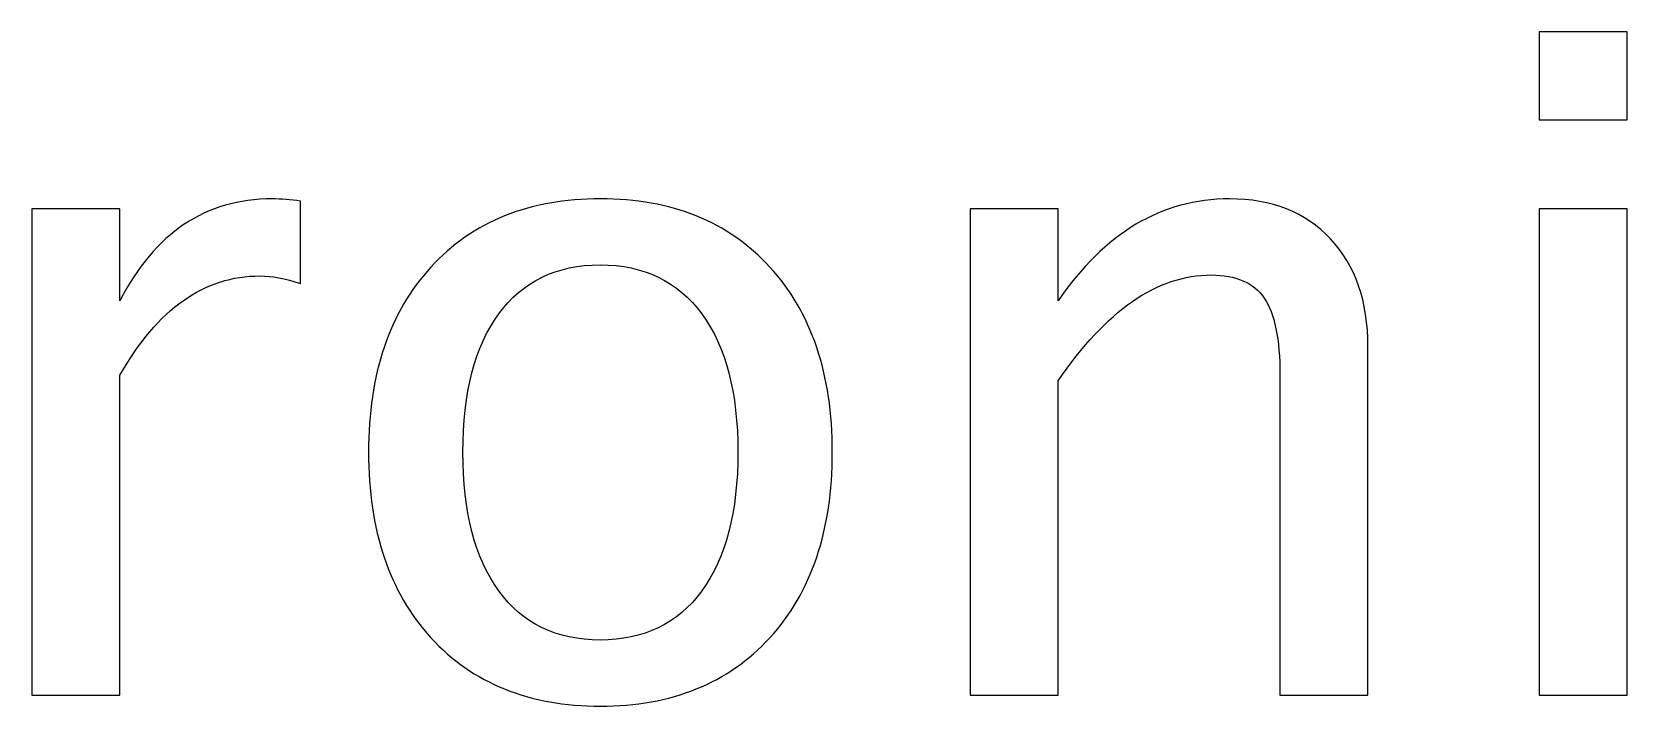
# Model space of a CAD drawing. Header units: centimetres. Extents: x -32.7 to 32.7, y -29.5 to 43.7.
# Drawn here: x 9.621 to 14.225, y 41.639 to 43.583 of the extents above; entities that cross this region are included whole.
import ezdxf

# ---------------------------------------------------------------- set-up
doc = ezdxf.new("R2010")
doc.units = ezdxf.units.CM
doc.header["$MEASUREMENT"] = 0
doc.layers.add('Layer 1', color=7, linetype='Continuous')

msp = doc.modelspace()

# ---------------------------------------------------------------- linework, layer by layer
at = {"layer": 'Layer 1'}
for points, knots in [([(13.97111, 43.32938), (13.97111, 43.32938), (13.97111, 43.58338), (13.97111, 43.58338), (13.97111, 43.58338), (13.97111, 43.58338), (14.22511, 43.58338), (14.22511, 43.58338), (14.22511, 43.58338), (14.22511, 43.58338), (14.22511, 43.32938), (14.22511, 43.32938), (14.22511, 43.32938), (14.22511, 43.32938), (13.97111, 43.32938), (13.97111, 43.32938)], [0, 0, 0, 0, 0.2, 0.2, 0.2, 0.2, 0.4, 0.4, 0.4, 0.4, 0.6, 0.6, 0.6, 0.6, 1, 1, 1, 1]), ([(9.62092, 41.67044), (9.62092, 41.67044), (9.62092, 43.07273), (9.62092, 43.07273), (9.62092, 43.07273), (9.62092, 43.07273), (9.87492, 43.07273), (9.87492, 43.07273), (9.87492, 43.07273), (9.87492, 43.07273), (9.87492, 42.80771), (9.87492, 42.80771), (9.87492, 42.80771), (9.9759, 43.00394), (10.1223, 43.10183), (10.31457, 43.10183), (10.31457, 43.10183), (10.34059, 43.10183), (10.36793, 43.09963), (10.39615, 43.09522), (10.39615, 43.09522), (10.39615, 43.09522), (10.39615, 42.85754), (10.39615, 42.85754), (10.39615, 42.85754), (10.35205, 42.87209), (10.31325, 42.87958), (10.27973, 42.87958), (10.27973, 42.87958), (10.11834, 42.87958), (9.9834, 42.78433), (9.87492, 42.59339), (9.87492, 42.59339), (9.87492, 42.59339), (9.87492, 41.67044), (9.87492, 41.67044), (9.87492, 41.67044), (9.87492, 41.67044), (9.62092, 41.67044), (9.62092, 41.67044)], [0, 0, 0, 0, 0.0909091, 0.0909091, 0.0909091, 0.0909091, 0.1818182, 0.1818182, 0.1818182, 0.1818182, 0.2727273, 0.2727273, 0.2727273, 0.2727273, 0.3636364, 0.3636364, 0.3636364, 0.3636364, 0.4545455, 0.4545455, 0.4545455, 0.4545455, 0.5454545, 0.5454545, 0.5454545, 0.5454545, 0.6363636, 0.6363636, 0.6363636, 0.6363636, 0.7272727, 0.7272727, 0.7272727, 0.7272727, 0.8181818, 0.8181818, 0.8181818, 0.8181818, 1, 1, 1, 1]), ([(11.26178, 41.63869), (11.05585, 41.63869), (10.89269, 41.70439), (10.77274, 41.8358), (10.77274, 41.8358), (10.65236, 41.96721), (10.59238, 42.14581), (10.59238, 42.37114), (10.59238, 42.37114), (10.59238, 42.59604), (10.65236, 42.77419), (10.77274, 42.90516), (10.77274, 42.90516), (10.89269, 43.03613), (11.05585, 43.10183), (11.26178, 43.10183), (11.26178, 43.10183), (11.46771, 43.10183), (11.63087, 43.03613), (11.75082, 42.90516), (11.75082, 42.90516), (11.8712, 42.77419), (11.93117, 42.59604), (11.93117, 42.37114), (11.93117, 42.37114), (11.93117, 42.14581), (11.8712, 41.96721), (11.75082, 41.8358), (11.75082, 41.8358), (11.63087, 41.70439), (11.46771, 41.63869), (11.26178, 41.63869)], [0, 0, 0, 0, 0.1111111, 0.1111111, 0.1111111, 0.1111111, 0.2222222, 0.2222222, 0.2222222, 0.2222222, 0.3333333, 0.3333333, 0.3333333, 0.3333333, 0.4444444, 0.4444444, 0.4444444, 0.4444444, 0.5555556, 0.5555556, 0.5555556, 0.5555556, 0.6666667, 0.6666667, 0.6666667, 0.6666667, 0.7777778, 0.7777778, 0.7777778, 0.7777778, 1, 1, 1, 1]), ([(12.32893, 41.67044), (12.32893, 41.67044), (12.32893, 43.07273), (12.32893, 43.07273), (12.32893, 43.07273), (12.32893, 43.07273), (12.58293, 43.07273), (12.58293, 43.07273), (12.58293, 43.07273), (12.58293, 43.07273), (12.58293, 42.80771), (12.58293, 42.80771), (12.58293, 42.80771), (12.71743, 43.00394), (12.88235, 43.10183), (13.07726, 43.10183), (13.07726, 43.10183), (13.19985, 43.10183), (13.2973, 43.06347), (13.36918, 42.9863), (13.36918, 42.9863), (13.44106, 42.90957), (13.47722, 42.80594), (13.47722, 42.6763), (13.47722, 42.6763), (13.47722, 42.6763), (13.47722, 41.67044), (13.47722, 41.67044), (13.47722, 41.67044), (13.47722, 41.67044), (13.22322, 41.67044), (13.22322, 41.67044), (13.22322, 41.67044), (13.22322, 41.67044), (13.22322, 42.59339), (13.22322, 42.59339), (13.22322, 42.59339), (13.22322, 42.69746), (13.20779, 42.77155), (13.17736, 42.81564), (13.17736, 42.81564), (13.14649, 42.86018), (13.09578, 42.88223), (13.02478, 42.88223), (13.02478, 42.88223), (12.86868, 42.88223), (12.72139, 42.78037), (12.58293, 42.57664), (12.58293, 42.57664), (12.58293, 42.57664), (12.58293, 41.67044), (12.58293, 41.67044), (12.58293, 41.67044), (12.58293, 41.67044), (12.32893, 41.67044), (12.32893, 41.67044)], [0, 0, 0, 0, 0.0666667, 0.0666667, 0.0666667, 0.0666667, 0.1333333, 0.1333333, 0.1333333, 0.1333333, 0.2, 0.2, 0.2, 0.2, 0.2666667, 0.2666667, 0.2666667, 0.2666667, 0.3333333, 0.3333333, 0.3333333, 0.3333333, 0.4, 0.4, 0.4, 0.4, 0.4666667, 0.4666667, 0.4666667, 0.4666667, 0.5333333, 0.5333333, 0.5333333, 0.5333333, 0.6, 0.6, 0.6, 0.6, 0.6666667, 0.6666667, 0.6666667, 0.6666667, 0.7333333, 0.7333333, 0.7333333, 0.7333333, 0.8, 0.8, 0.8, 0.8, 0.8666667, 0.8666667, 0.8666667, 0.8666667, 1, 1, 1, 1]), ([(13.97111, 41.67044), (13.97111, 41.67044), (13.97111, 43.07273), (13.97111, 43.07273), (13.97111, 43.07273), (13.97111, 43.07273), (14.22511, 43.07273), (14.22511, 43.07273), (14.22511, 43.07273), (14.22511, 43.07273), (14.22511, 41.67044), (14.22511, 41.67044), (14.22511, 41.67044), (14.22511, 41.67044), (13.97111, 41.67044), (13.97111, 41.67044)], [0, 0, 0, 0, 0.2, 0.2, 0.2, 0.2, 0.4, 0.4, 0.4, 0.4, 0.6, 0.6, 0.6, 0.6, 1, 1, 1, 1]), ([(11.26134, 41.82919), (11.38702, 41.82919), (11.48491, 41.87637), (11.55458, 41.97118), (11.55458, 41.97118), (11.62382, 42.06555), (11.65865, 42.19917), (11.65865, 42.37114), (11.65865, 42.37114), (11.65865, 42.54268), (11.62382, 42.67586), (11.55458, 42.77022), (11.55458, 42.77022), (11.48491, 42.86415), (11.38702, 42.91133), (11.26134, 42.91133), (11.26134, 42.91133), (11.13522, 42.91133), (11.03733, 42.86415), (10.96853, 42.77022), (10.96853, 42.77022), (10.8993, 42.67586), (10.86491, 42.54268), (10.86491, 42.37114), (10.86491, 42.37114), (10.86491, 42.19917), (10.8993, 42.06555), (10.96853, 41.97118), (10.96853, 41.97118), (11.03733, 41.87637), (11.13522, 41.82919), (11.26134, 41.82919)], [0, 0, 0, 0, 0.1111111, 0.1111111, 0.1111111, 0.1111111, 0.2222222, 0.2222222, 0.2222222, 0.2222222, 0.3333333, 0.3333333, 0.3333333, 0.3333333, 0.4444444, 0.4444444, 0.4444444, 0.4444444, 0.5555556, 0.5555556, 0.5555556, 0.5555556, 0.6666667, 0.6666667, 0.6666667, 0.6666667, 0.7777778, 0.7777778, 0.7777778, 0.7777778, 1, 1, 1, 1])]:
    msp.add_open_spline(points, degree=3, knots=knots, dxfattribs=at)

doc.saveas('drawing.dxf')
